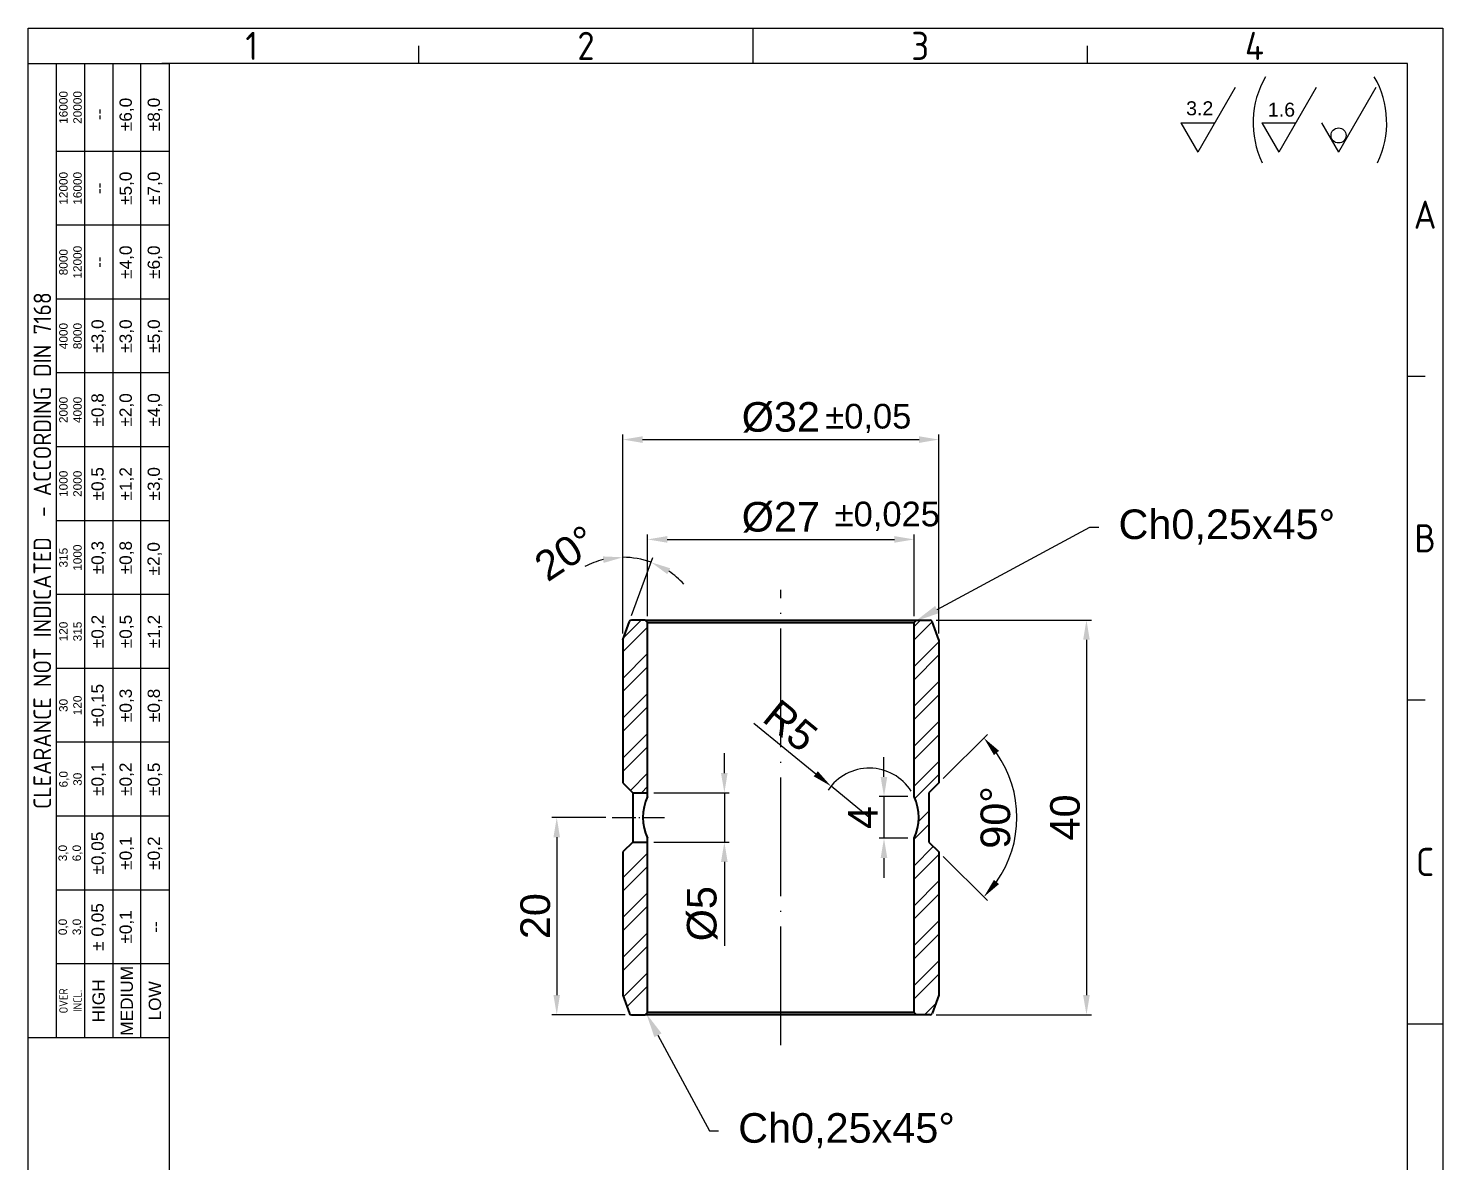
# Model space of a CAD drawing. Header units: millimetres. Extents: x 4268 to 4411, y 1224 to 1424.
# Drawn here: x 4268.1 to 4411.4, y 1309.2 to 1424 of the extents above; entities that cross this region are included whole.
import ezdxf
from ezdxf import colors
from ezdxf.entities.mleader import LeaderData, LeaderLine
from ezdxf.enums import TextEntityAlignment as Align
from ezdxf.math import Vec2, Vec3

# ---------------------------------------------------------------- set-up
doc = ezdxf.new("R2010")
doc.units = ezdxf.units.MM
doc.linetypes.add('ACAD_ISO04W100', pattern=[30, 24, -3, 0, -3])
for name, color, linetype, lineweight in [('AM_0', 7, 'Continuous', 40), ('AM_4', 1, 'ACAD_ISO04W100', 25), ('AM_5', 1, 'Continuous', 25)]:
    doc.layers.add(name, color=color, linetype=linetype, lineweight=lineweight)
doc.styles.add('ACISOTS', font='isocp.shx', dxfattribs={"height": 1})
doc.styles.get("Standard").update_dxf_attribs({"font": 'arial.ttf'})
doc.dimstyles.new('ISO-25', dxfattribs={"dimtxt": 3, "dimasz": 2, "dimexe": 0.5, "dimexo": 0.625, "dimtad": 1, "dimtxsty": 'Standard', "dimcen": 2, "dimadec": 0, "dimazin": 0, "dimtfac": 1, "dimtmove": 0, "dimatfit": 3, "dimfxl": 1, "dimarcsym": 0})

# ---------------------------------------------------------------- blocks, each defined once
blk = doc.blocks.new('*D43')
at = {"layer": 'AM_5', "color": 0, "lineweight": -2, "ltscale": 0.25, "transparency": 16777216}
for p, q in [((4330.87, 1364.43), (4330.87, 1372.72)), ((4357.87, 1364.43), (4357.87, 1372.72)), ((4332.87, 1372.22), (4355.87, 1372.22))]:
    blk.add_line(p, q, dxfattribs=at)
at = {"layer": 'AM_5', "color": 0, "ltscale": 0.25, "transparency": 16777216}
for points in [[(4332.87, 1372.56), (4332.87, 1371.89), (4330.87, 1372.22)], [(4355.87, 1372.56), (4355.87, 1371.89), (4357.87, 1372.22)]]:
    blk.add_solid(points, dxfattribs=at)
at = {"layer": 'Defpoints', "color": 0, "ltscale": 0.25, "transparency": 16777216}
for p in [(4357.87, 1372.22), (4330.87, 1363.8), (4357.87, 1363.8)]:
    blk.add_point(p, dxfattribs=at)
at = {"layer": 'AM_5', "color": 0, "ltscale": 0.25, "transparency": 16777216, "insert": (4344.37, 1374.46), "char_height": 3, "attachment_point": 5}
blk.add_mtext('%%C27', dxfattribs=at)
blk = doc.blocks.new('*D44')
at = {"layer": 'AM_5', "color": 0, "lineweight": -2, "ltscale": 0.25, "transparency": 16777216}
for p, q in [((4328.37, 1362.68), (4328.37, 1382.84)), ((4360.37, 1362.68), (4360.37, 1382.84)), ((4330.37, 1382.34), (4358.37, 1382.34))]:
    blk.add_line(p, q, dxfattribs=at)
at = {"layer": 'AM_5', "color": 0, "ltscale": 0.25, "transparency": 16777216}
for points in [[(4330.37, 1382.67), (4330.37, 1382), (4328.37, 1382.34)], [(4358.37, 1382.67), (4358.37, 1382), (4360.37, 1382.34)]]:
    blk.add_solid(points, dxfattribs=at)
at = {"layer": 'Defpoints', "color": 0, "ltscale": 0.25, "transparency": 16777216}
for p in [(4360.37, 1382.34), (4328.37, 1362.05), (4360.37, 1362.05)]:
    blk.add_point(p, dxfattribs=at)
at = {"layer": 'AM_5', "color": 0, "ltscale": 0.25, "transparency": 16777216, "insert": (4344.37, 1384.58), "char_height": 3, "attachment_point": 5}
blk.add_mtext('%%C32', dxfattribs=at)
blk = doc.blocks.new('*D45')
at = {"layer": 'AM_5', "color": 0, "lineweight": -2, "ltscale": 0.25, "transparency": 16777216}
for p, q in [((4328.37, 1362.68), (4328.37, 1370.91)), ((4329.26, 1364.51), (4331.4, 1370.38))]:
    blk.add_line(p, q, dxfattribs=at)
for start, end in [(103.7407, 117.4814), (70, 90), (42.5186, 56.2593)]:
    blk.add_arc((4328.37, 1362.05), 8.36, start, end, dxfattribs=at)
at = {"layer": 'AM_5', "color": 0, "ltscale": 0.25, "transparency": 16777216}
for points in [[(4326.34, 1370.5), (4326.42, 1369.84), (4328.37, 1370.41)], [(4332.86, 1368.71), (4333.16, 1369.3), (4331.23, 1369.91)]]:
    blk.add_solid(points, dxfattribs=at)
at = {"layer": 'Defpoints', "color": 0, "ltscale": 0.25, "transparency": 16777216}
for p in [(4330.29, 1370.19), (4329.05, 1363.92), (4328.37, 1362.05), (4328.37, 1362.05), (4328.37, 1347.55)]:
    blk.add_point(p, dxfattribs=at)
at = {"layer": 'AM_5', "color": 0, "ltscale": 0.25, "transparency": 16777216, "insert": (4322.57, 1370.83), "char_height": 3, "attachment_point": 5, "rotation": 33.422}
blk.add_mtext('20°', dxfattribs=at)
blk = doc.blocks.new('*D46')
at = {"layer": 'AM_5', "color": 0, "lineweight": -2, "ltscale": 0.25, "transparency": 16777216}
for p, q in [((4360.12, 1364.05), (4375.83, 1364.05)), ((4375.33, 1362.05), (4375.33, 1326.05)), ((4360.12, 1324.05), (4375.83, 1324.05))]:
    blk.add_line(p, q, dxfattribs=at)
at = {"layer": 'AM_5', "color": 0, "ltscale": 0.25, "transparency": 16777216}
for points in [[(4374.99, 1362.05), (4375.66, 1362.05), (4375.33, 1364.05)], [(4374.99, 1326.05), (4375.66, 1326.05), (4375.33, 1324.05)]]:
    blk.add_solid(points, dxfattribs=at)
at = {"layer": 'Defpoints', "color": 0, "ltscale": 0.25, "transparency": 16777216}
for p in [(4359.5, 1364.05), (4359.5, 1324.05), (4375.33, 1324.05)]:
    blk.add_point(p, dxfattribs=at)
at = {"layer": 'AM_5', "color": 0, "ltscale": 0.25, "transparency": 16777216, "insert": (4373.17, 1344.05), "char_height": 3, "attachment_point": 5, "rotation": 90}
blk.add_mtext('40', dxfattribs=at)
blk = doc.blocks.new('*D47')
at = {"layer": 'AM_5', "color": 0, "lineweight": -2, "ltscale": 0.25, "transparency": 16777216}
for p, q in [((4360.81, 1347.99), (4365.29, 1352.47)), ((4360.81, 1340.11), (4365.29, 1335.63))]:
    blk.add_line(p, q, dxfattribs=at)
blk.add_arc((4356.87, 1344.05), 11.41, 325.0577, 34.9423, dxfattribs=at)
at = {"layer": 'AM_5', "color": 0, "ltscale": 0.25, "transparency": 16777216}
for points in [[(4365.96, 1350.37), (4366.47, 1350.8), (4364.93, 1352.12)], [(4366.47, 1337.3), (4365.96, 1337.73), (4364.93, 1335.99)]]:
    blk.add_solid(points, dxfattribs=at)
at = {"layer": 'Defpoints', "color": 0, "ltscale": 0.25, "transparency": 16777216}
for p in [(4360.37, 1347.55), (4359.37, 1346.55), (4359.37, 1341.55), (4367.89, 1341.1), (4360.37, 1340.55)]:
    blk.add_point(p, dxfattribs=at)
at = {"layer": 'AM_5', "color": 0, "ltscale": 0.25, "transparency": 16777216, "insert": (4366.12, 1344.05), "char_height": 3, "attachment_point": 5, "rotation": 90}
blk.add_mtext('90°', dxfattribs=at)
blk = doc.blocks.new('*D48')
at = {"layer": 'AM_5', "color": 0, "lineweight": -2, "ltscale": 0.25, "transparency": 16777216}
for p, q in [((4338.65, 1348.55), (4338.65, 1350.55)), ((4331.49, 1346.55), (4339.15, 1346.55)), ((4338.65, 1346.55), (4338.65, 1341.55)), ((4331.49, 1341.55), (4339.15, 1341.55)), ((4338.65, 1339.55), (4338.65, 1331.05))]:
    blk.add_line(p, q, dxfattribs=at)
at = {"layer": 'AM_5', "color": 0, "ltscale": 0.25, "transparency": 16777216}
for points in [[(4338.31, 1348.55), (4338.98, 1348.55), (4338.65, 1346.55)], [(4338.31, 1339.55), (4338.98, 1339.55), (4338.65, 1341.55)]]:
    blk.add_solid(points, dxfattribs=at)
at = {"layer": 'Defpoints', "color": 0, "ltscale": 0.25, "transparency": 16777216}
for p in [(4330.87, 1346.55), (4330.87, 1341.55), (4338.65, 1341.55)]:
    blk.add_point(p, dxfattribs=at)
at = {"layer": 'AM_5', "color": 0, "ltscale": 0.25, "transparency": 16777216, "insert": (4336.41, 1334.3), "char_height": 3, "attachment_point": 5, "rotation": 90}
blk.add_mtext('%%C5', dxfattribs=at)
blk = doc.blocks.new('*D49')
at = {"layer": 'AM_5', "color": 0, "lineweight": -2, "ltscale": 0.25, "transparency": 16777216}
for p, q in [((4326.66, 1344.05), (4321.17, 1344.05)), ((4321.67, 1342.05), (4321.67, 1326.05)), ((4328.61, 1324.05), (4321.17, 1324.05))]:
    blk.add_line(p, q, dxfattribs=at)
at = {"layer": 'AM_5', "color": 0, "ltscale": 0.25, "transparency": 16777216}
for points in [[(4321.34, 1342.05), (4322, 1342.05), (4321.67, 1344.05)], [(4321.34, 1326.05), (4322, 1326.05), (4321.67, 1324.05)]]:
    blk.add_solid(points, dxfattribs=at)
at = {"layer": 'Defpoints', "color": 0, "ltscale": 0.25, "transparency": 16777216}
for p in [(4327.29, 1344.05), (4321.67, 1324.05), (4329.23, 1324.05)]:
    blk.add_point(p, dxfattribs=at)
at = {"layer": 'AM_5', "color": 0, "ltscale": 0.25, "transparency": 16777216, "insert": (4319.51, 1334.05), "char_height": 3, "attachment_point": 5, "rotation": 90}
blk.add_mtext('20', dxfattribs=at)
blk = doc.blocks.new('*D51')
at = {"layer": 'AM_5', "color": 0, "lineweight": -2, "ltscale": 0.25, "transparency": 16777216}
for p, q in [((4341.62, 1353.6), (4347.91, 1348.48)), ((4353.33, 1344.05), (4349.46, 1347.21))]:
    blk.add_line(p, q, dxfattribs=at)
blk.add_arc((4353.33, 1344.05), 5, 32.1349, 146.5347, dxfattribs=at)
at = {"layer": 'AM_5', "color": 0, "ltscale": 0.25, "transparency": 16777216}
blk.add_solid([(4348.12, 1348.73), (4347.7, 1348.22), (4349.46, 1347.21)], dxfattribs=at)
at = {"layer": 'Defpoints', "color": 0, "ltscale": 0.25, "transparency": 16777216}
for p in [(4349.46, 1347.21), (4353.33, 1344.05)]:
    blk.add_point(p, dxfattribs=at)
at = {"layer": 'AM_5', "color": 0, "ltscale": 0.25, "transparency": 16777216, "insert": (4345.35, 1353.34), "char_height": 3, "attachment_point": 5, "rotation": 320.8051}
blk.add_mtext('R5', dxfattribs=at)
blk = doc.blocks.new('*D52')
at = {"layer": 'AM_5', "color": 0, "lineweight": -2, "ltscale": 0.25, "transparency": 16777216}
for p, q in [((4354.82, 1348.16), (4354.82, 1350.16)), ((4357.24, 1346.16), (4354.32, 1346.16)), ((4354.82, 1346.16), (4354.82, 1341.94)), ((4357.24, 1341.94), (4354.32, 1341.94)), ((4354.82, 1339.94), (4354.82, 1337.94))]:
    blk.add_line(p, q, dxfattribs=at)
at = {"layer": 'AM_5', "color": 0, "ltscale": 0.25, "transparency": 16777216}
for points in [[(4354.48, 1348.16), (4355.15, 1348.16), (4354.82, 1346.16)], [(4354.48, 1339.94), (4355.15, 1339.94), (4354.82, 1341.94)]]:
    blk.add_solid(points, dxfattribs=at)
at = {"layer": 'Defpoints', "color": 0, "ltscale": 0.25, "transparency": 16777216}
for p in [(4357.87, 1346.16), (4354.82, 1341.94), (4357.87, 1341.94)]:
    blk.add_point(p, dxfattribs=at)
at = {"layer": 'AM_5', "color": 0, "ltscale": 0.25, "transparency": 16777216, "insert": (4352.69, 1344.05), "char_height": 3, "attachment_point": 5, "rotation": 90}
blk.add_mtext('4', dxfattribs=at)

msp = doc.modelspace()

# ---------------------------------------------------------------- hatches: boundary and pattern name
at = {"layer": 'AM_5', "ltscale": 0.25}
h = msp.add_hatch(dxfattribs=at)
h.set_pattern_fill('ANSI32', color=256, scale=0.3)
h.paths.add_polyline_path([(4330.866, 1363.802), (4330.616, 1364.052), (4329.234, 1364.052, 0.3152988), (4329.046, 1363.921), (4328.366, 1362.052), (4328.366, 1347.552), (4329.366, 1346.552), (4330.866, 1346.552)])
h.paths.add_polyline_path([(4330.866, 1341.552), (4329.366, 1341.552), (4328.366, 1340.552), (4328.366, 1326.052), (4329.046, 1324.184, 0.3152988), (4329.234, 1324.052), (4330.616, 1324.052), (4330.866, 1324.302)])
h.paths.add_polyline_path([(4360.366, 1362.052), (4359.686, 1363.921, 0.3152988), (4359.498, 1364.052), (4358.116, 1364.052), (4357.866, 1363.802), (4357.866, 1346.163, -0.2214468), (4357.866, 1341.941), (4357.866, 1324.302), (4358.116, 1324.052), (4359.498, 1324.052, 0.3152988), (4359.686, 1324.184), (4360.366, 1326.052), (4360.366, 1340.552), (4359.366, 1341.552), (4359.366, 1346.552), (4360.366, 1347.552)])

# ---------------------------------------------------------------- linework, layer by layer
at = {"color": 135, "lineweight": 25}
for p, q in [((4268.142, 1223.717), (4268.142, 1424.013)), ((4268.142, 1424.013), (4411.414, 1424.013)), ((4341.56, 1420.449), (4341.56, 1424.013)), ((4411.414, 1424.013), (4411.414, 1223.717)), ((4307.702, 1420.449), (4307.702, 1422.231)), ((4375.418, 1420.449), (4375.418, 1422.231)), ((4270.993, 1321.727), (4270.993, 1420.449)), ((4273.844, 1420.449), (4273.844, 1321.727)), ((4276.695, 1420.449), (4276.695, 1321.727)), ((4279.546, 1321.727), (4279.546, 1420.449)), ((4282.398, 1411.539), (4270.993, 1411.539)), ((4282.398, 1404.055), (4270.993, 1404.055)), ((4282.398, 1396.571), (4270.993, 1396.571)), ((4282.398, 1389.086), (4270.993, 1389.086)), ((4409.632, 1388.73), (4407.85, 1388.73)), ((4282.398, 1381.602), (4270.993, 1381.602)), ((4282.398, 1374.117), (4270.993, 1374.117)), ((4282.398, 1366.633), (4270.993, 1366.633)), ((4282.398, 1359.149), (4270.993, 1359.149)), ((4409.632, 1355.941), (4407.85, 1355.941)), ((4282.398, 1351.664), (4270.993, 1351.664)), ((4282.398, 1344.18), (4270.993, 1344.18)), ((4282.398, 1336.695), (4270.993, 1336.695)), ((4282.398, 1329.211), (4270.993, 1329.211)), ((4407.85, 1323.152), (4411.414, 1323.152))]:
    msp.add_line(p, q, dxfattribs=at)
for p, q in [((4407.85, 1420.449), (4281.685, 1420.449)), ((4282.398, 1420.449), (4282.398, 1227.281)), ((4407.85, 1227.281), (4407.85, 1420.449))]:
    msp.add_line(p, q)
msp.add_lwpolyline([(4282.398, 1420.449), (4282.398, 1321.727), (4268.142, 1321.727), (4268.142, 1420.449)], close=True, dxfattribs=at)
at = {"layer": 'AM_0'}
for p, q in [((4330.616, 1364.052), (4329.234, 1364.052)), ((4330.616, 1364.052), (4358.116, 1364.052)), ((4330.866, 1363.802), (4330.616, 1364.052)), ((4357.866, 1363.802), (4358.116, 1364.052)), ((4358.116, 1364.052), (4359.498, 1364.052)), ((4328.366, 1362.052), (4329.046, 1363.921)), ((4330.866, 1363.802), (4357.866, 1363.802)), ((4330.866, 1346.163), (4330.866, 1363.802)), ((4357.866, 1346.163), (4357.866, 1363.802)), ((4360.366, 1362.052), (4359.686, 1363.921)), ((4328.366, 1362.052), (4328.366, 1347.552)), ((4360.366, 1362.052), (4360.366, 1347.552)), ((4328.366, 1347.552), (4329.366, 1346.552)), ((4360.366, 1347.552), (4359.366, 1346.552)), ((4329.366, 1346.552), (4329.366, 1341.552)), ((4329.366, 1346.552), (4330.866, 1346.552)), ((4359.366, 1346.552), (4359.366, 1341.552)), ((4329.366, 1341.552), (4328.366, 1340.552)), ((4329.366, 1341.552), (4330.866, 1341.552)), ((4330.866, 1324.302), (4330.866, 1341.941)), ((4357.866, 1324.302), (4357.866, 1341.941)), ((4359.366, 1341.552), (4360.366, 1340.552)), ((4328.366, 1340.552), (4328.366, 1326.052)), ((4360.366, 1340.552), (4360.366, 1326.052)), ((4328.366, 1326.052), (4329.046, 1324.184)), ((4360.366, 1326.052), (4359.686, 1324.184)), ((4329.234, 1324.052), (4330.616, 1324.052)), ((4330.866, 1324.302), (4330.616, 1324.052)), ((4358.116, 1324.052), (4330.616, 1324.052)), ((4357.866, 1324.302), (4330.866, 1324.302)), ((4357.866, 1324.302), (4358.116, 1324.052)), ((4359.498, 1324.052), (4358.116, 1324.052))]:
    msp.add_line(p, q, dxfattribs=at)
for centre, start, end in [((4329.234, 1363.852), 90, 160), ((4359.498, 1363.852), 20, 90), ((4329.234, 1324.252), 200, 270), ((4359.498, 1324.252), 270, 340)]:
    msp.add_arc(centre, 0.2, start, end, dxfattribs=at)
at = {"layer": 'AM_0', "ltscale": 0.25}
for centre, start, end in [((4335.399, 1344.052), 155.02707, 204.97293), ((4353.334, 1344.052), 335.02707, 24.97293)]:
    msp.add_arc(centre, 5, start, end, dxfattribs=at)
at = {"layer": 'AM_4', "ltscale": 0.5}
msp.add_line((4344.366, 1320.985), (4344.366, 1367.12), dxfattribs=at)
at = {"layer": 'AM_4', "ltscale": 0.1}
msp.add_line((4327.287, 1344.052), (4332.587, 1344.052), dxfattribs=at)
at = {"layer": 'AM_5'}
for p, q in [((4390.405, 1418.029), (4386.615, 1411.465)), ((4398.612, 1418.029), (4394.822, 1411.465)), ((4404.647, 1418.029), (4400.858, 1411.465)), ((4384.892, 1414.449), (4388.337, 1414.449)), ((4384.892, 1414.449), (4386.615, 1411.465)), ((4393.1, 1414.449), (4396.545, 1414.449)), ((4393.1, 1414.449), (4394.822, 1411.465)), ((4399.135, 1414.449), (4400.858, 1411.465))]:
    msp.add_line(p, q, dxfattribs=at)
msp.add_circle((4400.864, 1413.156), 0.764, dxfattribs=at)
for centre, start, end in [((4401.481, 1414.442), 149.81687, 205.95777), ((4396.466, 1414.442), 334.04223, 30.18313)]:
    msp.add_arc(centre, 9.277, start, end, dxfattribs=at)

# ---------------------------------------------------------------- texts
at = {"color": 135, "lineweight": 25, "style": 'ACISOTS'}
for s, p in [('1', (4290.773, 1422.231)), ('2', (4324.631, 1422.231)), ('3', (4358.489, 1422.231)), ('4', (4392.347, 1422.231)), ('A', (4409.632, 1405.124)), ('B', (4409.632, 1372.335)), ('C', (4409.632, 1339.547))]:
    msp.add_text(s, height=2.851, dxfattribs=at).set_placement(p, align=Align.MIDDLE)
at = {"color": 135, "lineweight": 25, "attachment_point": 5, "rotation": 90}
for s, insert, char_height, width in [('16000\\P20000', (4272.418, 1415.994), 0.8554, 8.91), ('--', (4275.27, 1415.282), 1.2474, 7.4844), ('±6,0', (4278.121, 1415.282), 1.2474, 7.4844), ('±8,0', (4280.972, 1415.282), 1.2474, 7.4844), ('12000\\P16000', (4272.418, 1407.797), 0.8554, 7.4844), ('±5,0', (4278.121, 1407.797), 1.2474, 7.4844), ('±7,0', (4280.972, 1407.797), 1.2474, 7.4844), ('--', (4275.27, 1407.797), 1.2474, 7.4844), ('8000\\P12000', (4272.418, 1400.313), 0.8554, 7.4844), ('±4,0', (4278.121, 1400.313), 1.2474, 7.4844), ('±6,0', (4280.972, 1400.313), 1.2474, 7.4844), ('--', (4275.27, 1400.313), 1.2474, 7.4844), ('{\\Fisocp.shx|c0;CLEARANCE NOT INDICATED  - ACCORDING DIN 7168}', (4269.567, 1371.088), 1.782, 98.7228), ('4000\\P8000', (4272.418, 1392.828), 0.8554, 7.4844), ('±3,0', (4275.27, 1392.828), 1.2474, 7.4844), ('±3,0', (4278.121, 1392.828), 1.2474, 7.4844), ('±5,0', (4280.972, 1392.828), 1.2474, 7.4844), ('±0,8', (4275.27, 1385.344), 1.2474, 7.4844), ('±2,0', (4278.121, 1385.344), 1.2474, 7.4844), ('±4,0', (4280.972, 1385.344), 1.2474, 7.4844), ('2000\\P4000', (4272.418, 1385.344), 0.8554, 7.4844), ('1000\\P2000', (4272.418, 1377.86), 0.8554, 7.4844), ('±0,5', (4275.27, 1377.86), 1.2474, 7.4844), ('±1,2', (4278.121, 1377.86), 1.2474, 7.4844), ('±3,0', (4280.972, 1377.86), 1.2474, 7.4844), ('315\\P1000', (4272.418, 1370.375), 0.8554, 7.4844), ('±0,3', (4275.27, 1370.375), 1.2474, 7.4844), ('±0,8', (4278.121, 1370.375), 1.2474, 7.4844), ('±2,0', (4280.949, 1370.263), 1.2474, 7.4844), ('±0,2', (4275.27, 1362.891), 1.2474, 7.4844), ('±0,5', (4278.121, 1362.891), 1.2474, 7.4844), ('±1,2', (4280.972, 1362.891), 1.2474, 7.4844), ('120\\P315', (4272.418, 1362.891), 0.8554, 7.4844), ('±0,15', (4275.27, 1355.406), 1.2474, 7.4844), ('±0,3', (4278.121, 1355.406), 1.2474, 7.4844), ('±0,8', (4280.972, 1355.406), 1.2474, 7.4844), ('30\\P120', (4272.418, 1355.406), 0.8554, 7.4844), ('6,0\\P30', (4272.418, 1347.922), 0.8554, 7.4844), ('±0,1', (4275.27, 1347.922), 1.2474, 7.4844), ('±0,2', (4278.121, 1347.922), 1.2474, 7.4844), ('±0,5', (4280.972, 1347.922), 1.2474, 7.4844), ('±0,05', (4275.27, 1340.438), 1.2474, 7.4844), ('3,0\\P6,0', (4272.418, 1340.438), 0.8554, 7.4844), ('±0,1', (4278.121, 1340.438), 1.2474, 7.4844), ('±0,2', (4280.972, 1340.438), 1.2474, 7.4844), ('± 0,05', (4275.27, 1332.953), 1.2474, 7.4844), ('\\pt4.79529;±0,1', (4278.121, 1332.953), 1.2474, 7.4844), ('0,0\\P3,0', (4272.418, 1332.953), 0.8554, 7.4844), ('--', (4280.972, 1332.953), 1.2474, 7.4844), ('MEDIUM', (4278.121, 1325.469), 1.2474, 7.4844), ('HIGH', (4275.27, 1325.469), 1.2474, 7.4844), ('LOW', (4280.972, 1325.469), 1.2474, 7.4844), ('{\\Fisocp.shx|c0;OVER\\PINCL.}', (4272.418, 1325.469), 0.85536, 7.4844)]:
    msp.add_mtext(s, dxfattribs=dict(at, insert=insert, char_height=char_height, width=width))
at = {"layer": 'AM_5', "char_height": 1.4179, "attachment_point": 1}
for s, insert in [('3.2', (4385.424, 1416.615)), ('1.6', (4393.706, 1416.478))]:
    msp.add_mtext_dynamic_manual_height_columns(s, width=18.23779, gutter_width=12.5, heights=[0], dxfattribs=dict(at, insert=insert))
at = {"layer": 'AM_5', "ltscale": 0.25, "char_height": 2.5, "attachment_point": 1}
for s, insert in [('%%P0,05', (4348.874, 1385.958)), ('%%P0,025', (4349.828, 1376.049))]:
    msp.add_mtext_dynamic_manual_height_columns(s, width=9.59883, gutter_width=12.5, heights=[0], dxfattribs=dict(at, insert=insert))

# ---------------------------------------------------------------- dimensions: what is measured, and where the dimension line sits
at = {"layer": 'AM_5', "ltscale": 0.25}
for base, p1, p2, text, picture, middle in [((4360.366, 1382.338), (4328.366, 1362.052), (4360.366, 1362.052), '%%C32', '*D44', (4344.366, 1384.578)), ((4357.866, 1372.222), (4330.866, 1363.802), (4357.866, 1363.802), '%%C27', '*D43', (4344.366, 1374.463))]:
    dim = msp.add_linear_dim(base=base, p1=p1, p2=p2, text=text, dimstyle='ISO-25', dxfattribs=at)
    dim.commit()
    dim.dimension.update_dxf_attribs({"geometry": picture, "text_midpoint": middle})
dim = msp.add_angular_dim_2l(base=(4330.294, 1370.187), line1=((4328.366, 1362.052), (4328.366, 1347.552)), line2=((4328.366, 1362.052), (4329.046, 1363.921)), dimstyle='ISO-25', dxfattribs=at)
dim.commit()
dim.dimension.update_dxf_attribs({"geometry": '*D45', "text_midpoint": (4323.762, 1369.03), "dimtype": 162})
for base, p1, p2, picture, middle in [((4375.328, 1324.052), (4359.498, 1364.052), (4359.498, 1324.052), '*D46', (4373.171, 1344.052)), ((4321.669, 1324.052), (4327.287, 1344.052), (4329.234, 1324.052), '*D49', (4319.512, 1334.052))]:
    dim = msp.add_linear_dim(base=base, p1=p1, p2=p2, angle=90, dimstyle='ISO-25', dxfattribs=at)
    dim.commit()
    dim.dimension.update_dxf_attribs({"geometry": picture, "text_midpoint": middle})
dim = msp.add_radius_dim(center=(4353.334, 1344.052), mpoint=(4349.459, 1347.212), dimstyle='ISO-25', dxfattribs=at)
dim.commit()
dim.dimension.update_dxf_attribs({"geometry": '*D51', "text_midpoint": (4345.35, 1353.337)})
dim = msp.add_angular_dim_2l(base=(4367.886, 1341.1), line1=((4359.366, 1341.552), (4360.366, 1340.552)), line2=((4360.366, 1347.552), (4359.366, 1346.552)), dimstyle='ISO-25', dxfattribs=at)
dim.commit()
dim.dimension.update_dxf_attribs({"geometry": '*D47', "text_midpoint": (4366.118, 1344.052)})
for base, p1, p2, text, picture, middle in [((4338.646, 1341.552), (4330.866, 1346.552), (4330.866, 1341.552), '%%C5', '*D48', (4336.406, 1334.301)), ((4354.815, 1341.941), (4357.866, 1346.163), (4357.866, 1341.941), '4', '*D52', (4352.69, 1344.052))]:
    dim = msp.add_linear_dim(base=base, p1=p1, p2=p2, angle=90, text=text, dimstyle='ISO-25', dxfattribs=at)
    dim.commit()
    dim.dimension.update_dxf_attribs({"geometry": picture, "text_midpoint": middle})

# ---------------------------------------------------------------- leaders
ml = msp.add_multileader_mtext('Standard', dxfattribs=at)
ml.set_content('Ch0,25x45%%D', color=256)
ml.set_leader_properties()
ml.build(insert=Vec2(0, 0))
ml.multileader.update_dxf_attribs({"arrow_head_size": 2.5})
ctx = ml.context
ctx.base_point, ctx.char_height, ctx.arrow_head_size, ctx.plane_origin = Vec3(4376.576, 1373.46), 3, 2.5, Vec3(4369.263, 1385.345)
notes = []
notes.append((ctx, [(0, (1, 1, 0), (4375.672, 1373.46), (1, 0), 0.904, [(0, [(4357.991, 1363.927)], 0, [])])]))
ctx.mtext.insert, ctx.mtext.flow_direction = Vec3(4378.576, 1375.257), 5
ml = msp.add_multileader_mtext('Standard', dxfattribs=at)
ml.set_content('Ch0,25x45%%D', color=256)
ml.set_leader_properties()
ml.build(insert=Vec2(0, 0))
ml.multileader.update_dxf_attribs({"arrow_head_size": 2.5})
ctx = ml.context
ctx.base_point, ctx.char_height, ctx.arrow_head_size, ctx.plane_origin = Vec3(4338.054, 1312.292), 3, 2.5, Vec3(4330.741, 1324.177)
notes.append((ctx, [(0, (1, 1, 0), (4337.15, 1312.292), (1, 0), 0.904, [(0, [(4330.741, 1324.177)], 0, [])])]))
ctx.mtext.insert, ctx.mtext.flow_direction = Vec3(4340.054, 1314.089), 5
for ctx, leaders in notes:
    for number, flags, end, landing, length, lines in leaders:
        leader = LeaderData()
        leader.index, (leader.has_last_leader_line, leader.has_dogleg_vector, leader.attachment_direction) = number, flags
        leader.last_leader_point, leader.dogleg_vector, leader.dogleg_length = Vec3(end), Vec3(landing), length
        for number, points, colour, breaks in lines:
            line = LeaderLine()
            line.index, line.vertices, line.color, line.breaks = number, Vec3.list(points), colors.encode_raw_color(colour), breaks
            leader.lines.append(line)
        ctx.leaders.append(leader)

doc.saveas('drawing.dxf')
